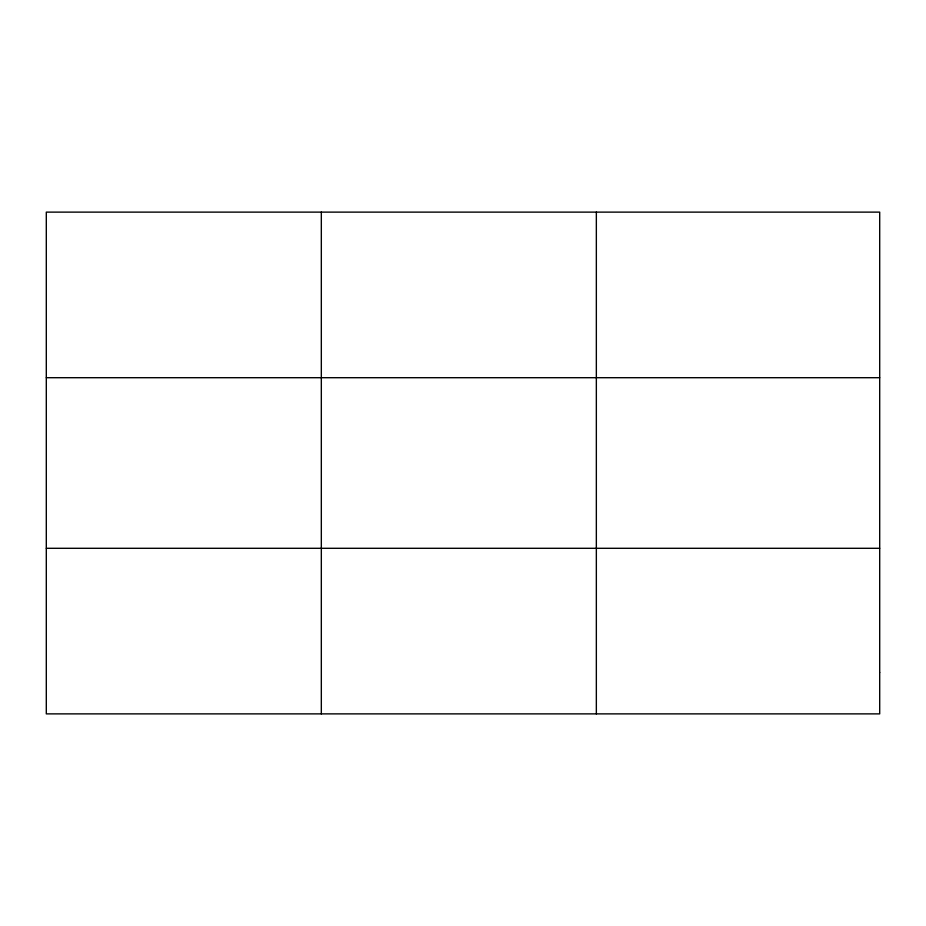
<?xml version="1.0" encoding="UTF-8"?>
<svg xmlns="http://www.w3.org/2000/svg" width="926" height="926" viewBox="0 0 926 926"><rect width="100%" height="100%" fill="white"/><g stroke="black" fill="none" stroke-linecap="round" stroke-linejoin="round"><path stroke-width="1.39" d="M321.322 212.123L321.322 713.877M596.344 212.123L596.344 713.877M46.3 377.704L879.7 377.704M46.3 548.296L879.7 548.296M879.7 672.484L879.7 713.877L46.3 713.877L46.3 212.123L879.7 212.123L879.7 672.484"/></g></svg>
